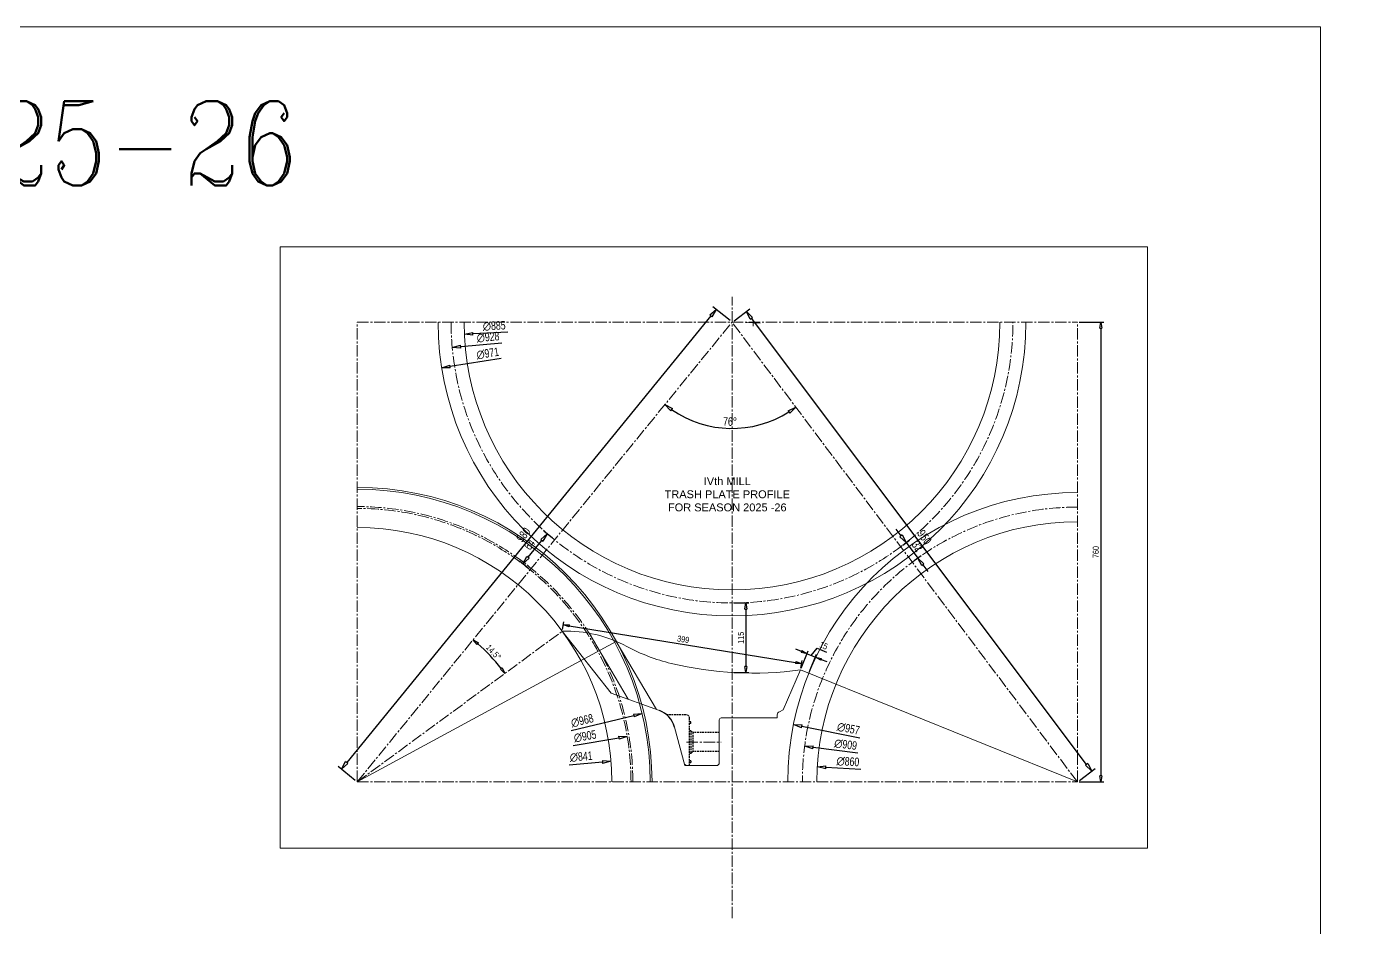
# Model space of a CAD drawing. Header units: millimetres. Extents: x 135002 to 160744, y 22203 to 27033.
# Drawn here: x 155118 to 157322, y 24150 to 25639 of the extents above; entities that cross this region are included whole.
import ezdxf

# ---------------------------------------------------------------- set-up
doc = ezdxf.new("R2010")
doc.units = ezdxf.units.MM
doc.header["$LTSCALE"] = 25
doc.linetypes.add('CENTER2', pattern=[1.125, 0.75, -0.125, 0.125, -0.125])
doc.linetypes.add('HIDDEN', pattern=[0.375, 0.25, -0.125])
doc.layers.get('0').update_dxf_attribs({"linetype": 'CONTINUOUS'})
doc.layers.get('Defpoints').update_dxf_attribs({"linetype": 'CONTINUOUS'})
for name, color, linetype, lineweight in [('04 DIMENSION', 7, 'CONTINUOUS', 18), ('cen line', 1, 'CENTER2', 13), ('main', 7, 'CONTINUOUS', 30)]:
    doc.layers.add(name, color=color, linetype=linetype, lineweight=lineweight)
doc.styles.add('arial', font='arial.ttf')
doc.styles.add('DIM-1', font='swisscl.ttf')
doc.styles.add('ROMANC', font='romanc', dxfattribs={"height": 1050})
doc.dimstyles.new('DIM-1', dxfattribs={"dimscale": 5, "dimtxt": 2, "dimasz": 2, "dimexe": 1, "dimexo": 0.6, "dimgap": 0.6, "dimtad": 1, "dimdec": 0, "dimzin": 0, "dimdsep": 46, "dimtxsty": 'DIM-1', "dimblk": 'CLOSEDBLANK', "dimcen": 0, "dimclrd": 8, "dimclre": 8, "dimclrt": 6, "dimadec": 0, "dimazin": 0, "dimtfac": 1, "dimtdec": 0, "dimtmove": 1, "dimatfit": 0, "dimfxl": 1, "dimtolj": 1, "dimtzin": 0, "dimarcsym": 1})

# ---------------------------------------------------------------- blocks, each defined once
blk = doc.blocks.new('_ClosedBlank')
at = {"color": 0, "linetype": 'ByBlock', "lineweight": -2}
for p, q in [((-1, 0.17), (0, 0)), ((-1, 0.17), (-1, -0.17)), ((0, 0), (-1, -0.17))]:
    blk.add_line(p, q, dxfattribs=at)
blk = doc.blocks.new('*D539')
at = {"layer": '04 DIMENSION', "color": 8, "lineweight": -2, "transparency": 16777216}
blk.add_line((154559.7, 24410.4), (154502.1, 24413.6), dxfattribs=at)
at = {"layer": 'Defpoints', "color": 0, "transparency": 16777216}
for p in [(154488.1, 24414.4), (155325.7, 24366.7)]:
    blk.add_point(p, dxfattribs=at)
at = {"layer": '04 DIMENSION', "color": 8, "lineweight": -2, "transparency": 16777216, "xscale": 14, "yscale": 14, "zscale": 14, "rotation": 176.7396444028789}
blk.add_blockref('_ClosedBlank', (154488.1, 24414.4), dxfattribs=at)
at = {"layer": '04 DIMENSION', "color": 6, "transparency": 16777216, "insert": (154538.5, 24423.2), "char_height": 14, "attachment_point": 5, "rotation": 356.7396, "style": 'DIM-1'}
blk.add_mtext('\\A1;∅839', dxfattribs=at)
blk = doc.blocks.new('*D540')
at = {"layer": '04 DIMENSION', "color": 8, "lineweight": -2, "transparency": 16777216}
blk.add_line((154560.4, 24432.2), (154472.5, 24442.7), dxfattribs=at)
at = {"layer": 'Defpoints', "color": 0, "transparency": 16777216}
for p in [(154458.6, 24444.4), (155355.2, 24336.8)]:
    blk.add_point(p, dxfattribs=at)
at = {"layer": '04 DIMENSION', "color": 8, "lineweight": -2, "transparency": 16777216, "xscale": 14, "yscale": 14, "zscale": 14, "rotation": 173.1583281267258}
blk.add_blockref('_ClosedBlank', (154458.6, 24444.4), dxfattribs=at)
at = {"layer": '04 DIMENSION', "color": 6, "transparency": 16777216, "insert": (154540, 24446.3), "char_height": 14, "attachment_point": 5, "rotation": 353.1583, "style": 'DIM-1'}
blk.add_mtext('\\A1;∅903', dxfattribs=at)
blk = doc.blocks.new('*D541')
at = {"layer": '04 DIMENSION', "color": 8, "lineweight": -2, "transparency": 16777216}
blk.add_line((154559.5, 24451.3), (154444.4, 24471.3), dxfattribs=at)
at = {"layer": 'Defpoints', "color": 0, "transparency": 16777216}
for p in [(154430.6, 24473.7), (155383.2, 24307.4)]:
    blk.add_point(p, dxfattribs=at)
at = {"layer": '04 DIMENSION', "color": 8, "lineweight": -2, "transparency": 16777216, "xscale": 14, "yscale": 14, "zscale": 14, "rotation": 170.0956320146691}
blk.add_blockref('_ClosedBlank', (154430.6, 24473.7), dxfattribs=at)
at = {"layer": '04 DIMENSION', "color": 6, "transparency": 16777216, "insert": (154540, 24466.4), "char_height": 14, "attachment_point": 5, "rotation": 350.0956, "style": 'DIM-1'}
blk.add_mtext('\\A1;∅967', dxfattribs=at)
blk = doc.blocks.new('*D551')
at = {"layer": '04 DIMENSION', "color": 8, "lineweight": -2, "transparency": 16777216}
for p, q in [((156562.1, 24797.5), (156553.7, 24808.7)), ((156570.5, 24786.3), (156589.6, 24760.8)), ((156598, 24749.6), (156606.4, 24738.4))]:
    blk.add_line(p, q, dxfattribs=at)
at = {"layer": '04 DIMENSION', "color": 8, "linetype": 'Continuous', "lineweight": -2, "transparency": 16777216}
for p, q in [((156564.7, 24782), (156576.1, 24790.5)), ((156583.9, 24756.5), (156595.2, 24765))]:
    blk.add_line(p, q, dxfattribs=at)
at = {"layer": 'Defpoints', "color": 0, "transparency": 16777216}
for p in [(156561.4, 24779.5), (156589.6, 24760.8), (156580.5, 24754)]:
    blk.add_point(p, dxfattribs=at)
at = {"layer": '04 DIMENSION', "color": 8, "lineweight": -2, "transparency": 16777216, "xscale": 14, "yscale": 14, "zscale": 14}
for p, rotation in [((156570.5, 24786.3), 306.8940078057294), ((156589.6, 24760.8), 126.8940078057294)]:
    blk.add_blockref('_ClosedBlank', p, dxfattribs=dict(at, rotation=rotation))
at = {"layer": '04 DIMENSION', "color": 6, "transparency": 16777216, "insert": (156589.1, 24780.3), "char_height": 14, "attachment_point": 5, "rotation": 306.894, "style": 'DIM-1'}
blk.add_mtext('\\A1;32', dxfattribs=at)
blk = doc.blocks.new('*D552')
at = {"layer": '04 DIMENSION', "color": 8, "linetype": 'Continuous', "lineweight": -2, "transparency": 16777216}
for p, q in [((156286.2, 25153.1), (156312.1, 25172.6)), ((156856.7, 24393.1), (156882.6, 24412.6))]:
    blk.add_line(p, q, dxfattribs=at)
at = {"layer": '04 DIMENSION', "color": 8, "lineweight": -2, "transparency": 16777216}
blk.add_line((156868.6, 24419.6), (156314.9, 25157.2), dxfattribs=at)
at = {"layer": 'Defpoints', "color": 0, "transparency": 16777216}
for p in [(156306.5, 25168.4), (156282.8, 25150.6), (156853.3, 24390.6)]:
    blk.add_point(p, dxfattribs=at)
at = {"layer": '04 DIMENSION', "color": 8, "lineweight": -2, "transparency": 16777216, "xscale": 14, "yscale": 14, "zscale": 14}
for p, rotation in [((156306.5, 25168.4), 126.8940078056966), ((156877, 24408.4), 306.8940078056966)]:
    blk.add_blockref('_ClosedBlank', p, dxfattribs=dict(at, rotation=rotation))
at = {"layer": '04 DIMENSION', "color": 6, "transparency": 16777216, "insert": (156600.8, 24795.2), "char_height": 14, "attachment_point": 5, "rotation": 306.894, "style": 'DIM-1'}
blk.add_mtext('\\A1;950', dxfattribs=at)
blk = doc.blocks.new('*D553')
at = {"layer": '04 DIMENSION', "color": 8, "linetype": 'Continuous', "lineweight": -2, "transparency": 16777216}
for p, q in [((155986.4, 24793.5), (155972, 24805.2)), ((155946, 24743.9), (155931.6, 24755.7))]:
    blk.add_line(p, q, dxfattribs=at)
at = {"layer": '04 DIMENSION', "color": 8, "lineweight": -2, "transparency": 16777216}
blk.add_line((155945.9, 24762.1), (155968.6, 24790), dxfattribs=at)
at = {"layer": 'Defpoints', "color": 0, "transparency": 16777216}
for p in [(155977.4, 24800.8), (155989.7, 24790.8), (155949.3, 24741.2)]:
    blk.add_point(p, dxfattribs=at)
at = {"layer": '04 DIMENSION', "color": 8, "lineweight": -2, "transparency": 16777216, "xscale": 14, "yscale": 14, "zscale": 14}
for p, rotation in [((155977.4, 24800.8), 50.82977897366245), ((155937, 24751.2), 230.8297789736625)]:
    blk.add_blockref('_ClosedBlank', p, dxfattribs=dict(at, rotation=rotation))
at = {"layer": '04 DIMENSION', "color": 6, "transparency": 16777216, "insert": (155948.4, 24783.2), "char_height": 14, "attachment_point": 5, "rotation": 50.8298, "style": 'DIM-1'}
blk.add_mtext('\\A1;64', dxfattribs=at)
blk = doc.blocks.new('*D554')
at = {"layer": '04 DIMENSION', "color": 8, "lineweight": -2, "transparency": 16777216}
blk.add_line((156247.8, 25161.1), (155646.3, 24422.8), dxfattribs=at)
at = {"layer": '04 DIMENSION', "color": 8, "linetype": 'Continuous', "lineweight": -2, "transparency": 16777216}
for p, q in [((156279.5, 25153.2), (156251.2, 25176.3)), ((155660.4, 24393.2), (155632, 24416.3))]:
    blk.add_line(p, q, dxfattribs=at)
at = {"layer": 'Defpoints', "color": 0, "transparency": 16777216}
for p in [(156282.8, 25150.6), (155637.4, 24411.9), (155663.6, 24390.6)]:
    blk.add_point(p, dxfattribs=at)
at = {"layer": '04 DIMENSION', "color": 8, "lineweight": -2, "transparency": 16777216, "xscale": 14, "yscale": 14, "zscale": 14}
for p, rotation in [((156256.6, 25171.9), 50.82977897365684), ((155637.4, 24411.9), 230.8297789736569)]:
    blk.add_blockref('_ClosedBlank', p, dxfattribs=dict(at, rotation=rotation))
at = {"layer": '04 DIMENSION', "color": 6, "transparency": 16777216, "insert": (155938.2, 24799.1), "char_height": 14, "attachment_point": 5, "rotation": 50.8298, "style": 'DIM-1'}
blk.add_mtext('\\A1;980', dxfattribs=at)
blk = doc.blocks.new('*D555')
at = {"layer": '04 DIMENSION', "color": 8, "lineweight": -2, "transparency": 16777216}
blk.add_line((156013.9, 24419.1), (156068.9, 24423.6), dxfattribs=at)
at = {"layer": 'Defpoints', "color": 0, "transparency": 16777216}
for p in [(156082.8, 24424.7), (155244.4, 24356.4)]:
    blk.add_point(p, dxfattribs=at)
at = {"layer": '04 DIMENSION', "color": 8, "lineweight": -2, "transparency": 16777216, "xscale": 14, "yscale": 14, "zscale": 14, "rotation": 4.658376055354125}
blk.add_blockref('_ClosedBlank', (156082.8, 24424.7), dxfattribs=at)
at = {"layer": '04 DIMENSION', "color": 6, "transparency": 16777216, "insert": (156033.5, 24432.3), "char_height": 14, "attachment_point": 5, "rotation": 4.6584, "style": 'DIM-1'}
blk.add_mtext('\\A1;∅841', dxfattribs=at)
blk = doc.blocks.new('*D556')
at = {"layer": '04 DIMENSION', "color": 8, "lineweight": -2, "transparency": 16777216}
blk.add_line((156020.5, 24450.9), (156095.8, 24463.7), dxfattribs=at)
at = {"layer": 'Defpoints', "color": 0, "transparency": 16777216}
for p in [(156109.6, 24466), (155217.6, 24315.2)]:
    blk.add_point(p, dxfattribs=at)
at = {"layer": '04 DIMENSION', "color": 8, "lineweight": -2, "transparency": 16777216, "xscale": 14, "yscale": 14, "zscale": 14, "rotation": 9.597404273681924}
blk.add_blockref('_ClosedBlank', (156109.6, 24466), dxfattribs=at)
at = {"layer": '04 DIMENSION', "color": 6, "transparency": 16777216, "insert": (156040, 24466), "char_height": 14, "attachment_point": 5, "rotation": 9.5974, "style": 'DIM-1'}
blk.add_mtext('\\A1;∅905', dxfattribs=at)
blk = doc.blocks.new('*D557')
at = {"layer": '04 DIMENSION', "color": 8, "lineweight": -2, "transparency": 16777216}
blk.add_line((156016.8, 24475.5), (156120.6, 24500.5), dxfattribs=at)
at = {"layer": 'Defpoints', "color": 0, "transparency": 16777216}
for p in [(156134.2, 24503.7), (155193, 24277.4)]:
    blk.add_point(p, dxfattribs=at)
at = {"layer": '04 DIMENSION', "color": 8, "lineweight": -2, "transparency": 16777216, "xscale": 14, "yscale": 14, "zscale": 14, "rotation": 13.51840115592182}
blk.add_blockref('_ClosedBlank', (156134.2, 24503.7), dxfattribs=at)
at = {"layer": '04 DIMENSION', "color": 6, "transparency": 16777216, "insert": (156035.3, 24491.8), "char_height": 14, "attachment_point": 5, "rotation": 13.5184, "style": 'DIM-1'}
blk.add_mtext('\\A1;∅968', dxfattribs=at)
blk = doc.blocks.new('*D558')
at = {"layer": '04 DIMENSION', "color": 8, "lineweight": -2, "transparency": 16777216}
blk.add_line((156495.4, 24411.3), (156437.8, 24414.6), dxfattribs=at)
at = {"layer": 'Defpoints', "color": 0, "transparency": 16777216}
for p in [(156423.8, 24415.4), (157282.8, 24365.8)]:
    blk.add_point(p, dxfattribs=at)
at = {"layer": '04 DIMENSION', "color": 8, "lineweight": -2, "transparency": 16777216, "xscale": 14, "yscale": 14, "zscale": 14, "rotation": 176.6912461739936}
blk.add_blockref('_ClosedBlank', (156423.8, 24415.4), dxfattribs=at)
at = {"layer": '04 DIMENSION', "color": 6, "transparency": 16777216, "insert": (156474.2, 24424.1), "char_height": 14, "attachment_point": 5, "rotation": 356.6912, "style": 'DIM-1'}
blk.add_mtext('\\A1;∅860', dxfattribs=at)
blk = doc.blocks.new('*D559')
at = {"layer": '04 DIMENSION', "color": 8, "lineweight": -2, "transparency": 16777216}
blk.add_line((156490.6, 24438), (156416.7, 24447.7), dxfattribs=at)
at = {"layer": 'Defpoints', "color": 0, "transparency": 16777216}
for p in [(156402.8, 24449.5), (157303.8, 24331.7)]:
    blk.add_point(p, dxfattribs=at)
at = {"layer": '04 DIMENSION', "color": 8, "lineweight": -2, "transparency": 16777216, "xscale": 14, "yscale": 14, "zscale": 14, "rotation": 172.5500083642997}
blk.add_blockref('_ClosedBlank', (156402.8, 24449.5), dxfattribs=at)
at = {"layer": '04 DIMENSION', "color": 6, "transparency": 16777216, "insert": (156470.4, 24452.3), "char_height": 14, "attachment_point": 5, "rotation": 352.55, "style": 'DIM-1'}
blk.add_mtext('\\A1;∅909', dxfattribs=at)
blk = doc.blocks.new('*D560')
at = {"layer": '04 DIMENSION', "color": 8, "lineweight": -2, "transparency": 16777216}
blk.add_line((156494, 24463.1), (156398, 24482.5), dxfattribs=at)
at = {"layer": 'Defpoints', "color": 0, "transparency": 16777216}
for p in [(156384.3, 24485.3), (157322.3, 24295.9)]:
    blk.add_point(p, dxfattribs=at)
at = {"layer": '04 DIMENSION', "color": 8, "lineweight": -2, "transparency": 16777216, "xscale": 14, "yscale": 14, "zscale": 14, "rotation": 168.5891387014373}
blk.add_blockref('_ClosedBlank', (156384.3, 24485.3), dxfattribs=at)
at = {"layer": '04 DIMENSION', "color": 6, "transparency": 16777216, "insert": (156475, 24478.7), "char_height": 14, "attachment_point": 5, "rotation": 348.5891, "style": 'DIM-1'}
blk.add_mtext('\\A1;∅957', dxfattribs=at)
blk = doc.blocks.new('*D561')
at = {"layer": '04 DIMENSION', "color": 8, "lineweight": -2, "transparency": 16777216}
blk.add_line((155912.2, 25133.9), (155854.6, 25131.3), dxfattribs=at)
at = {"layer": 'Defpoints', "color": 0, "transparency": 16777216}
for p in [(156724.9, 25170.5), (155840.6, 25130.7)]:
    blk.add_point(p, dxfattribs=at)
at = {"layer": '04 DIMENSION', "color": 8, "lineweight": -2, "transparency": 16777216, "xscale": 14, "yscale": 14, "zscale": 14, "rotation": 182.5781628563458}
blk.add_blockref('_ClosedBlank', (155840.6, 25130.7), dxfattribs=at)
at = {"layer": '04 DIMENSION', "color": 6, "transparency": 16777216, "insert": (155889.9, 25144.5), "char_height": 14, "attachment_point": 5, "rotation": 2.5782, "style": 'DIM-1'}
blk.add_mtext('\\A1;∅885', dxfattribs=at)
blk = doc.blocks.new('*D562')
at = {"layer": '04 DIMENSION', "color": 8, "lineweight": -2, "transparency": 16777216}
blk.add_line((155902.5, 25116.2), (155834.6, 25110.1), dxfattribs=at)
at = {"layer": 'Defpoints', "color": 0, "transparency": 16777216}
for p in [(156745, 25192.4), (155820.6, 25108.8)]:
    blk.add_point(p, dxfattribs=at)
at = {"layer": '04 DIMENSION', "color": 8, "lineweight": -2, "transparency": 16777216, "xscale": 14, "yscale": 14, "zscale": 14, "rotation": 185.165559305853}
blk.add_blockref('_ClosedBlank', (155820.6, 25108.8), dxfattribs=at)
at = {"layer": '04 DIMENSION', "color": 6, "transparency": 16777216, "insert": (155879.7, 25125.8), "char_height": 14, "attachment_point": 5, "rotation": 5.1656, "style": 'DIM-1'}
blk.add_mtext('\\A1;∅928', dxfattribs=at)
blk = doc.blocks.new('*D563')
at = {"layer": '04 DIMENSION', "color": 8, "lineweight": -2, "transparency": 16777216}
blk.add_line((155901.4, 25090.6), (155817, 25077.4), dxfattribs=at)
at = {"layer": 'Defpoints', "color": 0, "transparency": 16777216}
for p in [(156762.4, 25226), (155803.2, 25075.2)]:
    blk.add_point(p, dxfattribs=at)
at = {"layer": '04 DIMENSION', "color": 8, "lineweight": -2, "transparency": 16777216, "xscale": 14, "yscale": 14, "zscale": 14, "rotation": 188.9322276835048}
blk.add_blockref('_ClosedBlank', (155803.2, 25075.2), dxfattribs=at)
at = {"layer": '04 DIMENSION', "color": 6, "transparency": 16777216, "insert": (155879.2, 25098.9), "char_height": 14, "attachment_point": 5, "rotation": 8.9322, "style": 'DIM-1'}
blk.add_mtext('\\A1;∅971', dxfattribs=at)
blk = doc.blocks.new('*D564')
at = {"layer": '04 DIMENSION', "color": 8, "lineweight": -2, "transparency": 16777216}
blk.add_arc((156282.8, 25150.6), 175.6, 235.3979, 302.3259, dxfattribs=at)
at = {"layer": 'Defpoints', "color": 0, "transparency": 16777216}
for p in [(156282.8, 25150.6), (156282.8, 25150.6), (156240.9, 24980), (155663.6, 24390.6), (156853.3, 24390.6)]:
    blk.add_point(p, dxfattribs=at)
at = {"layer": '04 DIMENSION', "color": 8, "lineweight": -2, "transparency": 16777216, "xscale": 14, "yscale": 14, "zscale": 14}
for p, rotation in [((156171.9, 25014.4), 143.1138290831208), ((156388.2, 25010.1), 34.60995769623259)]:
    blk.add_blockref('_ClosedBlank', p, dxfattribs=dict(at, rotation=rotation))
at = {"layer": '04 DIMENSION', "color": 6, "transparency": 16777216, "insert": (156279.5, 24986.3), "char_height": 14, "attachment_point": 5, "rotation": 358.8619, "style": 'DIM-1'}
blk.add_mtext('\\A1;76°', dxfattribs=at)
blk = doc.blocks.new('*D565')
at = {"layer": '04 DIMENSION', "color": 8, "lineweight": -2, "transparency": 16777216}
blk.add_arc((155663.6, 24390.6), 303, 38.221, 48.9385, dxfattribs=at)
at = {"layer": 'Defpoints', "color": 0, "transparency": 16777216}
for p in [(156282.8, 25150.6), (156002.5, 24639.8), (155891.7, 24590), (155663.6, 24390.6), (155663.6, 24390.6)]:
    blk.add_point(p, dxfattribs=at)
at = {"layer": '04 DIMENSION', "color": 8, "lineweight": -2, "transparency": 16777216, "xscale": 10, "yscale": 10, "zscale": 10}
for p, rotation in [((155855, 24625.5), 139.8841594919252), ((155907.7, 24570.1), 307.2753984553847)]:
    blk.add_blockref('_ClosedBlank', p, dxfattribs=dict(at, rotation=rotation))
at = {"layer": '04 DIMENSION', "color": 6, "transparency": 16777216, "insert": (155889, 24605), "char_height": 10, "attachment_point": 5, "rotation": 313.5798, "style": 'DIM-1'}
blk.add_mtext('\\A1;14.5°', dxfattribs=at)
blk = doc.blocks.new('*D566')
at = {"layer": '04 DIMENSION', "color": 8, "linetype": 'Continuous', "lineweight": -2, "transparency": 16777216}
for p, q in [((156002.9, 24642.7), (156005, 24655.3)), ((156396.4, 24578.8), (156398.4, 24591.3))]:
    blk.add_line(p, q, dxfattribs=at)
at = {"layer": '04 DIMENSION', "color": 8, "lineweight": -2, "transparency": 16777216}
blk.add_line((156014, 24648.7), (156387.7, 24588), dxfattribs=at)
at = {"layer": 'Defpoints', "color": 0, "transparency": 16777216}
for p in [(156002.5, 24639.8), (156397.6, 24586.4), (156395.9, 24575.8)]:
    blk.add_point(p, dxfattribs=at)
at = {"layer": '04 DIMENSION', "color": 8, "lineweight": -2, "transparency": 16777216, "xscale": 10, "yscale": 10, "zscale": 10}
for p, rotation in [((156004.2, 24650.3), 170.7699959357505), ((156397.6, 24586.4), 350.7699959357504)]:
    blk.add_blockref('_ClosedBlank', p, dxfattribs=dict(at, rotation=rotation))
at = {"layer": '04 DIMENSION', "color": 6, "transparency": 16777216, "insert": (156202.2, 24626.4), "char_height": 10, "attachment_point": 5, "rotation": 350.77, "style": 'DIM-1'}
blk.add_mtext('\\A1;399', dxfattribs=at)
blk = doc.blocks.new('*D627')
at = {"layer": '04 DIMENSION', "color": 8, "lineweight": -2, "transparency": 16777216}
blk.add_line((155939.3, 23806.8), (155921.3, 23657.1), dxfattribs=at)
at = {"layer": 'Defpoints', "color": 0, "transparency": 16777216}
for p in [(155989.2, 24222), (155920.1, 23647.2)]:
    blk.add_point(p, dxfattribs=at)
at = {"layer": '04 DIMENSION', "color": 8, "lineweight": -2, "transparency": 16777216, "xscale": 10, "yscale": 10, "zscale": 10, "rotation": 263.1443314246696}
blk.add_blockref('_ClosedBlank', (155920.1, 23647.2), dxfattribs=at)
at = {"layer": '04 DIMENSION', "color": 6, "transparency": 16777216, "insert": (155929.5, 23792.9), "char_height": 10, "attachment_point": 5, "rotation": 83.1443, "style": 'DIM-1'}
blk.add_mtext('\\A1;R579', dxfattribs=at)
blk = doc.blocks.new('*D727')
at = {"layer": '04 DIMENSION', "color": 8, "lineweight": -2, "transparency": 16777216}
for p, q in [((156397.5, 24606.4), (156388.2, 24610.1)), ((156413.7, 24599.8), (156423.2, 24611.7)), ((156423.2, 24611.7), (156438.9, 24605.3)), ((156406.7, 24602.6), (156420.6, 24597)), ((156406.7, 24602.6), (156420.6, 24597)), ((156429.9, 24593.2), (156439.2, 24589.5))]:
    blk.add_line(p, q, dxfattribs=at)
at = {"layer": '04 DIMENSION', "color": 8, "linetype": 'Continuous', "lineweight": -2, "transparency": 16777216}
for p, q in [((156397, 24578.6), (156408.6, 24607.2)), ((156410.9, 24573), (156422.5, 24601.6))]:
    blk.add_line(p, q, dxfattribs=at)
at = {"layer": 'Defpoints', "color": 0, "transparency": 16777216}
for p in [(156420.6, 24597), (156395.9, 24575.8), (156409.8, 24570.2)]:
    blk.add_point(p, dxfattribs=at)
at = {"layer": '04 DIMENSION', "color": 8, "lineweight": -2, "transparency": 16777216, "xscale": 10, "yscale": 10, "zscale": 10}
for p, rotation in [((156406.7, 24602.6), 337.9529153432211), ((156420.6, 24597), 157.9529153432211)]:
    blk.add_blockref('_ClosedBlank', p, dxfattribs=dict(at, rotation=rotation))
at = {"layer": '04 DIMENSION', "color": 6, "transparency": 16777216, "insert": (156434.1, 24616), "char_height": 10, "attachment_point": 5, "rotation": 337.9529, "style": 'DIM-1'}
blk.add_mtext('\\A1;15', dxfattribs=at)
blk = doc.blocks.new('*D741')
at = {"layer": '04 DIMENSION', "color": 8, "linetype": 'Continuous', "lineweight": -2, "transparency": 16777216}
for p, q in [((156856.3, 25150.6), (156896.9, 25150.6)), ((156856.3, 24390.6), (156896.9, 24390.6))]:
    blk.add_line(p, q, dxfattribs=at)
at = {"layer": '04 DIMENSION', "color": 8, "lineweight": -2, "transparency": 16777216}
blk.add_line((156891.9, 25140.6), (156891.9, 24400.6), dxfattribs=at)
at = {"layer": 'Defpoints', "color": 0, "transparency": 16777216}
for p in [(156853.3, 25150.6), (156853.3, 24390.6), (156891.9, 24390.6)]:
    blk.add_point(p, dxfattribs=at)
at = {"layer": '04 DIMENSION', "color": 8, "lineweight": -2, "transparency": 16777216, "xscale": 10, "yscale": 10, "zscale": 10}
for p, rotation in [((156891.9, 25150.6), 90), ((156891.9, 24390.6), 270)]:
    blk.add_blockref('_ClosedBlank', p, dxfattribs=dict(at, rotation=rotation))
at = {"layer": '04 DIMENSION', "color": 6, "transparency": 16777216, "insert": (156883.8, 24770.6), "char_height": 10, "attachment_point": 5, "rotation": 90, "style": 'DIM-1'}
blk.add_mtext('\\A1;760', dxfattribs=at)
blk = doc.blocks.new('*D742')
at = {"layer": '04 DIMENSION', "color": 8, "linetype": 'Continuous', "lineweight": -2, "transparency": 16777216}
for p, q in [((156285.8, 24686.5), (156310.6, 24686.5)), ((156285.8, 24571.5), (156310.6, 24571.5))]:
    blk.add_line(p, q, dxfattribs=at)
at = {"layer": '04 DIMENSION', "color": 8, "lineweight": -2, "transparency": 16777216}
blk.add_line((156305.6, 24676.5), (156305.6, 24581.5), dxfattribs=at)
at = {"layer": 'Defpoints', "color": 0, "transparency": 16777216}
for p in [(156282.8, 24686.5), (156282.8, 24571.5), (156305.6, 24571.5)]:
    blk.add_point(p, dxfattribs=at)
at = {"layer": '04 DIMENSION', "color": 8, "lineweight": -2, "transparency": 16777216, "xscale": 10, "yscale": 10, "zscale": 10}
for p, rotation in [((156305.6, 24686.5), 90), ((156305.6, 24571.5), 270)]:
    blk.add_blockref('_ClosedBlank', p, dxfattribs=dict(at, rotation=rotation))
at = {"layer": '04 DIMENSION', "color": 6, "transparency": 16777216, "insert": (156297.5, 24629), "char_height": 10, "attachment_point": 5, "rotation": 90, "style": 'DIM-1'}
blk.add_mtext('\\A1;115', dxfattribs=at)

msp = doc.modelspace()

# ---------------------------------------------------------------- linework, layer by layer
at = {"color": 7, "true_color": 0xffffff}
msp.add_arc((156149.04, 24471.069), 40, 15, 70, dxfattribs=at)
at = {"layer": '04 DIMENSION'}
for p, q in [((156305.622, 25150.207), (156329.325, 25148.785)), ((156317.474, 25154.785), (156317.474, 25144.206)), ((156083.235, 24537.587), (156002.457, 24639.762)), ((156046.803, 24636.477), (156111.049, 24527.464)), ((156091.546, 24623.054), (155663.613, 24390.585)), ((156091.546, 24623.054), (156157.939, 24510.398)), ((156395.883, 24575.829), (156853.296, 24390.585))]:
    msp.add_line(p, q, dxfattribs=at)
at = {"layer": '04 DIMENSION', "color": 7}
for p, q in [((156395.883, 24575.829), (156367.451, 24510.074)), ((156162.721, 24508.657), (156083.235, 24537.587)), ((156264.796, 24496.535), (156357.461, 24496.535)), ((156357.461, 24501.535), (156357.461, 24496.535)), ((156361.214, 24506.377), (156367.451, 24510.074)), ((156187.678, 24481.422), (156204.796, 24417.535)), ((156261.796, 24493.535), (156261.796, 24420.535)), ((156258.796, 24417.535), (156204.796, 24417.535)), ((156261.796, 24420.535), (156258.796, 24417.535))]:
    msp.add_line(p, q, dxfattribs=at)
at = {"layer": '04 DIMENSION'}
for points in [[(151451.461, 25639.205), (157255.029, 25639.205), (157255.029, 22934.334), (151451.461, 22934.334)], [(155536.295, 25275.048), (156969.216, 25275.048), (156969.216, 24281.09), (155536.295, 24281.09)]]:
    msp.add_lwpolyline(points, close=True, dxfattribs=at)
for centre, radius, start, end in [((156282.796, 25150.585), 485.5, 180, 0), ((156282.796, 25150.585), 442.6, 180, 0), ((155663.613, 24390.585), 487, 0, 90), ((155663.613, 24390.585), 484, 0, 90), ((156853.296, 24390.585), 478.5, 90, 180), ((155663.613, 24390.585), 420.6, 0, 90), ((156853.296, 24390.585), 430.2, 90, 180), ((156009.205, 24429.87), 210, 61.536402, 91.841451), ((156252.271, 24878.222), 300, 241.536402, 256.484891), ((156317.474, 25149.496), 579, 256.484891, 277.782996)]:
    msp.add_arc(centre, radius, start, end, dxfattribs=at)
at = {"layer": '04 DIMENSION', "color": 7}
for centre, radius, start, end in [((156264.796, 24493.535), 3, 90, 180), ((156362.461, 24501.535), 5, 104.439442, 180), ((156209.4, 24423.535), 6, 195, 270)]:
    msp.add_arc(centre, radius, start, end, dxfattribs=at)
at = {"layer": 'cen line'}
for p, q in [((156282.796, 24165.629), (156282.796, 25192.311)), ((155663.613, 25150.585), (156853.296, 25150.585)), ((155663.613, 24390.585), (156282.796, 25150.585)), ((155663.613, 24390.585), (155663.613, 25150.585)), ((156853.296, 24390.585), (156282.796, 25150.585)), ((156853.296, 24390.585), (156853.296, 25150.585)), ((155663.613, 24390.585), (156002.457, 24639.762)), ((156207.797, 24456.535), (156265.116, 24456.535)), ((155663.613, 24390.585), (156853.296, 24390.585))]:
    msp.add_line(p, q, dxfattribs=at)
for centre, radius, start, end in [((156282.796, 25150.585), 464.05, 180, 0), ((155663.613, 24390.585), 455.3, 0, 90), ((155663.613, 24390.585), 452.3, 0, 90), ((156853.296, 24390.585), 454.35, 90, 180)]:
    msp.add_arc(centre, radius, start, end, dxfattribs=at)
at = {"layer": 'main', "color": 6, "linetype": 'HIDDEN', "ltscale": 0.45}
for p, q in [((156206.796, 24501.535), (156174.96, 24501.535)), ((156206.796, 24501.535), (156174.96, 24501.535)), ((156212.796, 24417.535), (156212.796, 24495.535)), ((156214.796, 24490.107), (156212.796, 24490.107)), ((156214.796, 24487.107), (156212.796, 24487.107)), ((156214.794, 24475.285), (156212.796, 24475.285)), ((156214.794, 24475.285), (156214.794, 24437.785)), ((156214.794, 24475.285), (156217.794, 24472.285)), ((156214.796, 24487.107), (156214.796, 24490.107)), ((156261.796, 24472.285), (156217.794, 24472.285)), ((156217.794, 24472.285), (156217.794, 24440.785)), ((156214.794, 24437.785), (156212.796, 24437.785)), ((156217.794, 24440.785), (156214.794, 24437.785)), ((156214.794, 24437.785), (156217.794, 24440.785)), ((156261.796, 24440.785), (156217.794, 24440.785)), ((156214.796, 24425.464), (156212.796, 24425.464)), ((156214.796, 24422.464), (156212.796, 24422.464)), ((156214.796, 24425.464), (156214.796, 24422.464))]:
    msp.add_line(p, q, dxfattribs=at)
msp.add_arc((156206.796, 24495.535), 6, 0, 90, dxfattribs=at)
msp.add_arc((156206.796, 24495.535), 6, 0, 90, dxfattribs=at)

# ---------------------------------------------------------------- texts
at = {"insert": (156274.937, 24866.087), "char_height": 13.01365, "width": 368.72009, "attachment_point": 5, "style": 'arial'}
msp.add_mtext('IVth MILL \\PTRASH PLATE PROFILE \\PFOR SEASON 2025 -26', dxfattribs=at)
at = {"layer": '04 DIMENSION', "style": 'ROMANC', "width": 0.8}
msp.add_text('Trash plate profile season 2025-26', height=139.41239, dxfattribs=at).set_placement((152612.903, 25376.784))

# ---------------------------------------------------------------- dimensions: what is measured, and where the dimension line sits
at = {"layer": '04 DIMENSION'}
for p1, p2, picture, middle in [((156762.408, 25225.967), (155803.184, 25075.203), '*D563', (155881.041, 25087.44)), ((156744.961, 25192.365), (155820.631, 25108.805), '*D562', (155880.718, 25114.237)), ((156724.948, 25170.494), (155840.644, 25130.676), '*D561', (155890.413, 25132.917)), ((155193.022, 24277.446), (156134.203, 24503.724), '*D557', (156038.009, 24480.597)), ((155383.22, 24307.421), (154430.632, 24473.749), '*D541', (154538.027, 24454.997)), ((155217.643, 24315.176), (156109.582, 24465.994), '*D556', (156041.977, 24454.563)), ((157322.338, 24295.917), (156384.254, 24485.253), '*D560', (156472.686, 24467.405)), ((155355.211, 24336.8), (154458.641, 24444.37), '*D540', (154538.662, 24434.769)), ((157303.81, 24331.674), (156402.781, 24449.496), '*D559', (156468.944, 24440.845)), ((155325.747, 24366.727), (154488.105, 24414.443), '*D539', (154537.862, 24411.609)), ((155244.402, 24356.426), (156082.823, 24424.744), '*D555', (156034.403, 24420.798)), ((157282.779, 24365.755), (156423.813, 24415.415), '*D558', (156473.567, 24412.538))]:
    dim = msp.add_diameter_dim_2p(p1=p1, p2=p2, dimstyle='DIM-1', override={"dimscale": 7}, dxfattribs=at)
    dim.commit()
    dim.dimension.update_dxf_attribs({"geometry": picture, "text_midpoint": middle, "dimtype": 163})
for p1, p2, distance, picture, middle in [((156282.796, 25150.585), (155663.613, 24390.585), -33.764, '*D554', (155938.213, 24799.093)), ((156853.296, 24390.585), (156282.796, 25150.585), -29.629, '*D552', (156600.834, 24795.198)), ((155949.297, 24741.241), (155989.69, 24790.82), 15.841, '*D553', (155948.398, 24783.217))]:
    dim = msp.add_aligned_dim(p1=p1, p2=p2, distance=distance, dimstyle='DIM-1', override={"dimscale": 7}, dxfattribs=at)
    dim.commit()
    dim.dimension.update_dxf_attribs({"geometry": picture, "text_midpoint": middle})
for base, line1, override, picture, middle in [((156240.853, 24980.024), ((156853.296, 24390.585), (156282.796, 25150.585)), {"dimscale": 7}, '*D564', (156279.533, 24986.344)), ((155891.698, 24590), ((155663.613, 24390.585), (156002.457, 24639.762)), {"dimadec": 1}, '*D565', (155888.956, 24605.025))]:
    dim = msp.add_angular_dim_2l(base=base, line1=line1, line2=((155663.613, 24390.585), (156282.796, 25150.585)), dimstyle='DIM-1', override=override, dxfattribs=at)
    dim.commit()
    dim.dimension.update_dxf_attribs({"geometry": picture, "text_midpoint": middle})
dim = msp.add_linear_dim(base=(156891.874, 24390.585), p1=(156853.296, 25150.585), p2=(156853.296, 24390.585), angle=90, dimstyle='DIM-1', dxfattribs=at)
dim.commit()
dim.dimension.update_dxf_attribs({"geometry": '*D741', "text_midpoint": (156883.753, 24770.585)})
dim = msp.add_linear_dim(base=(156589.615, 24760.768), p1=(156561.382, 24779.462), p2=(156580.533, 24753.95), angle=306.894008, dimstyle='DIM-1', override={"dimscale": 7}, dxfattribs=at)
dim.commit()
dim.dimension.update_dxf_attribs({"geometry": '*D551', "text_midpoint": (156580.04, 24773.524), "dimtype": 161})
for p1, p2, distance, picture, middle in [((156282.796, 24686.535), (156282.796, 24571.535), 22.786, '*D742', (156297.48, 24629.035)), ((156002.457, 24639.762), (156395.883, 24575.829), 10.707, '*D566', (156202.19, 24626.38)), ((156395.883, 24575.829), (156409.786, 24570.199), 28.883, '*D727', (156429.039, 24618.057))]:
    dim = msp.add_aligned_dim(p1=p1, p2=p2, distance=distance, dimstyle='DIM-1', dxfattribs=at)
    dim.commit()
    dim.dimension.update_dxf_attribs({"geometry": picture, "text_midpoint": middle})
dim = msp.add_radius_dim(center=(155989.231, 24222.03), mpoint=(155920.117, 23647.17), dimstyle='DIM-1', dxfattribs=at)
dim.commit()
dim.dimension.update_dxf_attribs({"geometry": '*D627', "text_midpoint": (155937.518, 23791.903), "dimtype": 164})

doc.saveas('drawing.dxf')
